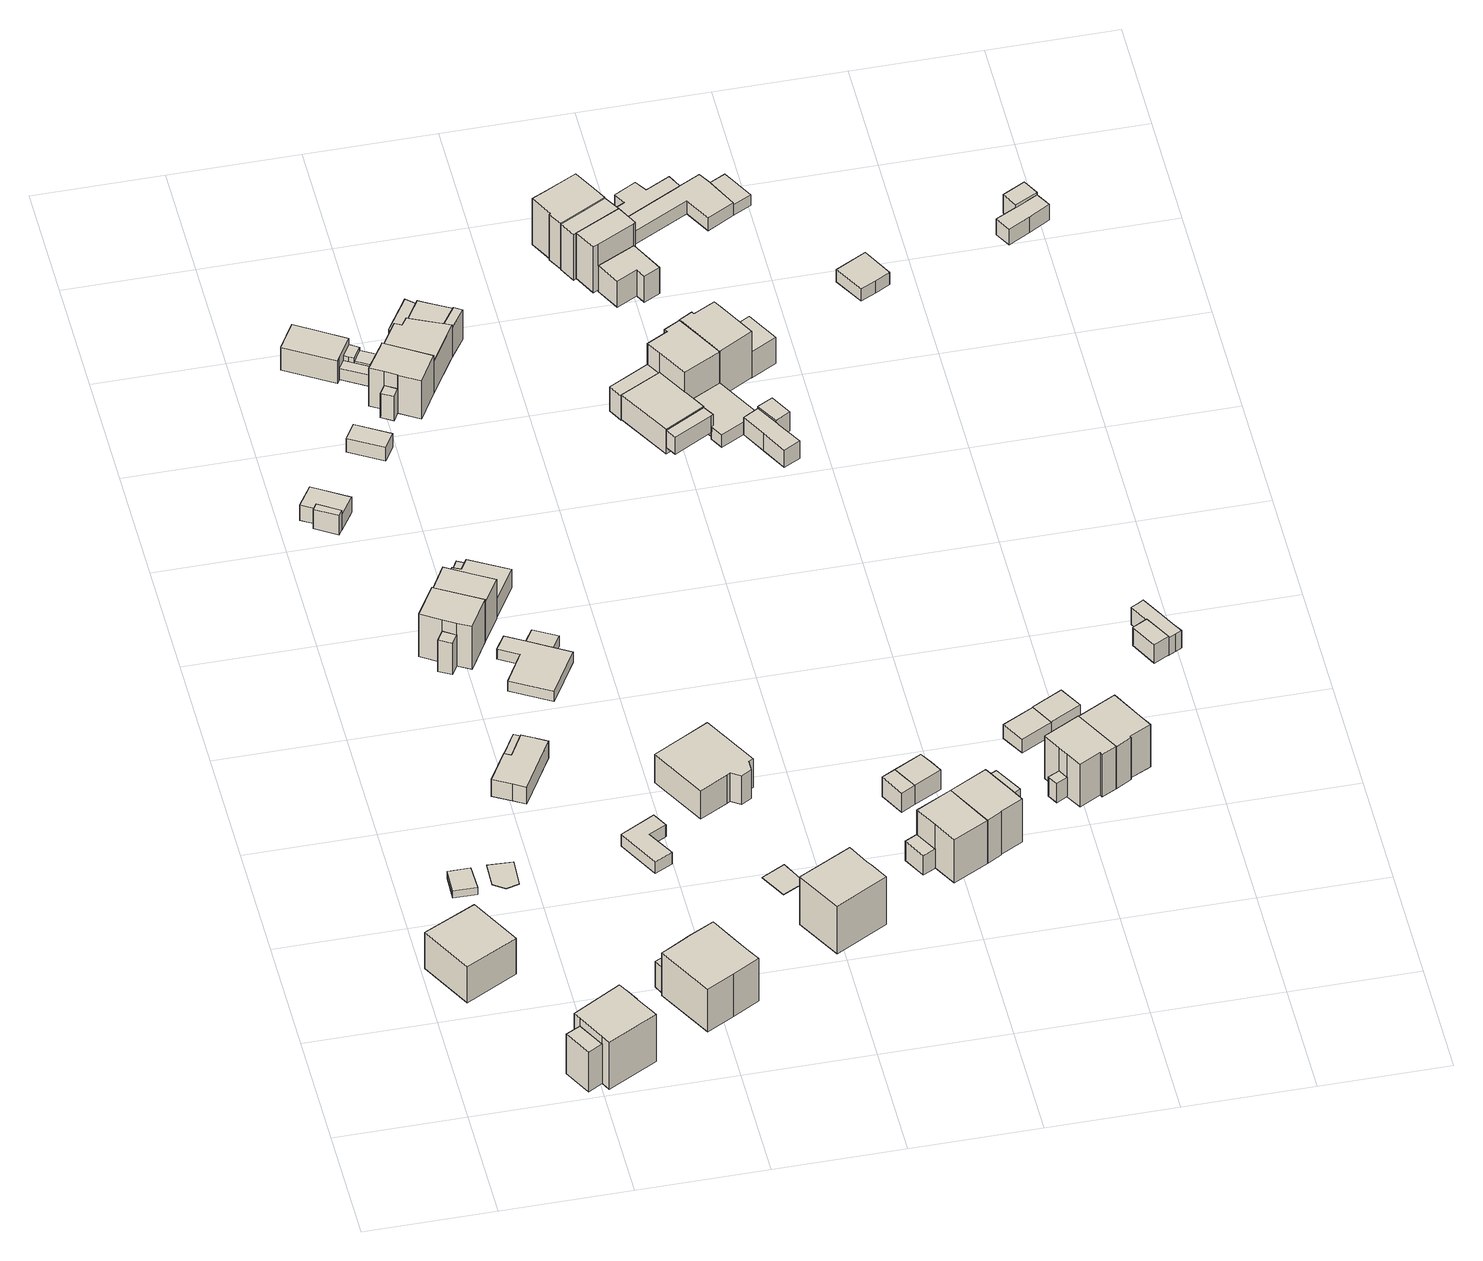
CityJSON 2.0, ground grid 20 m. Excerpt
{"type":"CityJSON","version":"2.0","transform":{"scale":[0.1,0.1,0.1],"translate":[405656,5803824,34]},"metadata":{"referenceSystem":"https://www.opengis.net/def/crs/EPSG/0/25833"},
"CityObjects":{
"building1":{"type":"Building","attributes":{"Gemeindeschluessel":"11000009","BezugspunktDach":"2200","function":"31001_1010","measuredHeight":9.15,"storeysAboveGround":1},"address":[{"country":"Germany","locality":"Berlin","thoroughfareNumber":"2","thoroughfareName":"Rainweg"}],"geometry":[{"type":"Solid","lod":"1","boundaries":[[[[0,1,2,3]],[[4,5,6,7]],[[4,7,3,2]],[[5,4,2,1]],[[6,5,1,0]],[[7,6,0,3]]]]}]},
"building2":{"type":"Building","attributes":{"Gemeindeschluessel":"11000009","BezugspunktDach":"2200","function":"51009_1610","measuredHeight":1.45,"storeysAboveGround":0},"address":[{"country":"Germany","locality":"Berlin"}],"geometry":[{"type":"Solid","lod":"1","boundaries":[[[[8,9,10,11]],[[12,13,14,15]],[[12,15,11,10]],[[13,12,10,9]],[[14,13,9,8]],[[15,14,8,11]]]]}]},
"building3":{"type":"Building","attributes":{"Gemeindeschluessel":"11000009","function":"31001_1010"},"address":[{"country":"Germany","locality":"Berlin","thoroughfareNumber":"184","thoroughfareName":"Waldstraße"}],"children":["building3-1","building3-2"]},
"building3-1":{"type":"BuildingPart","attributes":{"BezugspunktDach":"2200","measuredHeight":10.8,"storeysAboveGround":2},"parents":["building3"],"geometry":[{"type":"MultiSurface","lod":"1","boundaries":[[[16,17,18,19,20,21,22,23]],[[24,25,26,27,28,29,30,31]],[[24,31,23,22]],[[25,24,22,21]],[[26,25,21,20]],[[27,26,20,19]],[[28,27,19,18]],[[29,28,18,17]],[[32,33,17,16]],[[31,30,16,23]],[[34,30,35,29,33,32]]]}]},
"building3-2":{"type":"BuildingPart","attributes":{"BezugspunktDach":"2200","measuredHeight":7.8,"storeysAboveGround":2},"parents":["building3"],"geometry":[{"type":"Solid","lod":"1","boundaries":[[[[36,33,32,37]],[[30,29,38,39]],[[30,39,37,32]],[[38,29,33,36]],[[39,38,36,37]],[[29,30,32,33]]]]}]},
"building4":{"type":"Building","attributes":{"Gemeindeschluessel":"11000009","BezugspunktDach":"2200","function":"31001_2000","measuredHeight":7.38,"storeysAboveGround":1},"address":[{"country":"Germany","locality":"Berlin","thoroughfareNumber":"184 (1)","thoroughfareName":"Waldstraße"}],"geometry":[{"type":"Solid","lod":"1","boundaries":[[[[40,41,42,43]],[[44,45,25,24]],[[44,24,43,42]],[[45,44,42,41]],[[25,45,41,40]],[[24,25,40,43]]]]}]},
"building5":{"type":"Building","attributes":{"Gemeindeschluessel":"11000009","BezugspunktDach":"2200","function":"31001_2000","measuredHeight":0.095,"storeysAboveGround":1},"address":[{"country":"Germany","locality":"Berlin","thoroughfareNumber":"3 (1)","thoroughfareName":"Rainweg"}],"geometry":[{"type":"Solid","lod":"1","boundaries":[[[[46,47,48,49,50]],[[51,52,53,54,55]],[[51,55,50,49]],[[52,51,49,48]],[[53,52,48,47]],[[54,53,47,46]],[[55,54,46,50]]]]}]},
"building6":{"type":"Building","attributes":{"Gemeindeschluessel":"11000009","BezugspunktDach":"2200","function":"31001_1010","measuredHeight":3.62,"storeysAboveGround":1},"address":[{"country":"Germany","locality":"Berlin","thoroughfareNumber":"4A","thoroughfareName":"Rainweg"}],"geometry":[{"type":"Solid","lod":"1","boundaries":[[[[56,57,58,59,60,61,62,63,64]],[[65,66,67,68,69,70,71,72,73]],[[65,73,64,63]],[[66,65,63,62]],[[67,66,62,61]],[[68,67,61,60]],[[69,68,60,59]],[[70,69,59,58]],[[71,70,58,57]],[[72,71,57,56]],[[73,72,56,64]]]]}]},
"building7":{"type":"Building","attributes":{"Gemeindeschluessel":"11000009","BezugspunktDach":"2200","function":"51009_1610","measuredHeight":2.97,"storeysAboveGround":0},"address":[{"country":"Germany","locality":"Berlin"}],"geometry":[{"type":"Solid","lod":"1","boundaries":[[[[74,75,76,77]],[[78,79,80,81]],[[78,81,77,76]],[[79,78,76,75]],[[80,79,75,74]],[[81,80,74,77]]]]}]},
"building8":{"type":"Building","attributes":{"Gemeindeschluessel":"11000009","BezugspunktDach":"2200","function":"51009_1610","measuredHeight":3.88,"storeysAboveGround":0},"address":[{"country":"Germany","locality":"Berlin"}],"geometry":[{"type":"Solid","lod":"1","boundaries":[[[[82,83,84,85]],[[86,87,88,89]],[[86,89,85,84]],[[87,86,84,83]],[[88,87,83,82]],[[89,88,82,85]]]]}]},
"building9":{"type":"Building","attributes":{"Gemeindeschluessel":"11000009","function":"31001_1010"},"address":[{"country":"Germany","locality":"Berlin","thoroughfareNumber":"182","thoroughfareName":"Waldstraße"}],"children":["building9-1","building9-2","building9-3"]},
"building9-1":{"type":"BuildingPart","attributes":{"BezugspunktDach":"2200","measuredHeight":10.82,"storeysAboveGround":2},"parents":["building9"],"geometry":[{"type":"MultiSurface","lod":"1","boundaries":[[[90,91,92,93,94,95,96,97,98,99]],[[100,101,102,103,104,105,106,107,108,109]],[[100,109,99,98]],[[110,111,98,97]],[[102,112,110,101,97,96]],[[103,102,96,95]],[[104,103,95,94]],[[105,104,113,114,115,116,94,93]],[[106,105,93,92]],[[107,106,92,91]],[[108,107,91,90]],[[109,108,90,99]],[[101,100,117,111,110]],[[101,110,112,102]],[[116,115,114,113]]]}]},
"building9-2":{"type":"BuildingPart","attributes":{"BezugspunktDach":"2200","measuredHeight":3.33,"storeysAboveGround":2},"parents":["building9"],"geometry":[{"type":"Solid","lod":"1","boundaries":[[[[115,118,119,116]],[[120,121,114,113]],[[120,113,116,119]],[[121,120,119,118]],[[114,121,118,115]],[[114,115,116,113]]]]}]},
"building9-3":{"type":"BuildingPart","attributes":{"BezugspunktDach":"2200","measuredHeight":5.13,"storeysAboveGround":2},"parents":["building9"],"geometry":[{"type":"MultiSurface","lod":"1","boundaries":[[[111,112,122,123,124]],[[125,126,127,128,129]],[[125,129,124,123]],[[126,125,123,122]],[[127,126,122,112]],[[128,127,102,101,100,130]],[[129,128,111,124]],[[130,100,101,110,111]],[[112,110,101,102]]]}]},
"building10":{"type":"Building","attributes":{"Gemeindeschluessel":"11000009","BezugspunktDach":"2200","function":"31001_2463","measuredHeight":3.76,"storeysAboveGround":1},"address":[{"country":"Germany","locality":"Berlin","thoroughfareNumber":"18 (1)","thoroughfareName":"Rainweg"}],"geometry":[{"type":"Solid","lod":"1","boundaries":[[[[131,132,133,134,135]],[[136,137,138,139,140]],[[136,140,135,134]],[[137,136,134,133]],[[138,137,133,132]],[[139,138,132,131]],[[140,139,131,135]]]]}]},
"building11":{"type":"Building","attributes":{"Gemeindeschluessel":"11000009","function":"31001_1010"},"address":[{"country":"Germany","locality":"Berlin","thoroughfareNumber":"4","thoroughfareName":"Rainweg"}],"children":["building11-1","building11-2"]},
"building11-1":{"type":"BuildingPart","attributes":{"BezugspunktDach":"2200","measuredHeight":10.11,"storeysAboveGround":2},"parents":["building11"],"geometry":[{"type":"MultiSurface","lod":"1","boundaries":[[[141,142,143,144,145,146]],[[147,148,149,150,151,152]],[[147,152,146,145]],[[148,147,145,144]],[[149,148,144,143]],[[150,149,143,142]],[[153,154,155,156,142,141]],[[152,151,141,146]],[[151,150,156,155,154,153]]]}]},
"building11-2":{"type":"BuildingPart","attributes":{"BezugspunktDach":"2200","measuredHeight":6.22,"storeysAboveGround":2},"parents":["building11"],"geometry":[{"type":"Solid","lod":"1","boundaries":[[[[157,155,154,158]],[[151,150,159,160]],[[151,160,158,154]],[[159,150,155,157]],[[160,159,157,158]],[[150,151,154,155]]]]}]},
"building12":{"type":"Building","attributes":{"Gemeindeschluessel":"11000009","BezugspunktDach":"2200","function":"31001_2463","measuredHeight":2.25,"storeysAboveGround":1},"address":[{"country":"Germany","locality":"Berlin","thoroughfareNumber":"180 (1)","thoroughfareName":"Waldstraße"}],"geometry":[{"type":"Solid","lod":"1","boundaries":[[[[161,162,163,164,165,166,167]],[[168,169,170,171,172,173,174]],[[168,174,167,166]],[[169,168,166,165]],[[170,169,165,164]],[[171,170,164,163]],[[172,171,163,162]],[[173,172,162,161]],[[174,173,161,167]]]]}]},
"building13":{"type":"Building","attributes":{"Gemeindeschluessel":"11000009","function":"31001_1010"},"address":[{"country":"Germany","locality":"Berlin","thoroughfareNumber":"5","thoroughfareName":"Rainweg"}],"children":["building13-1","building13-2"]},
"building13-1":{"type":"BuildingPart","attributes":{"BezugspunktDach":"2200","measuredHeight":9.62,"storeysAboveGround":2},"parents":["building13"],"geometry":[{"type":"MultiSurface","lod":"1","boundaries":[[[175,176,177,178,179]],[[180,181,182,148,147]],[[180,147,179,178]],[[183,184,178,177]],[[181,180,185,186]],[[187,188,183,186,189,182,181,177,176]],[[148,182,176,175]],[[147,148,175,179]],[[186,185,184,183]],[[189,186,183,188,187]]]}]},
"building13-2":{"type":"BuildingPart","attributes":{"BezugspunktDach":"2200","measuredHeight":5.07,"storeysAboveGround":2},"parents":["building13"],"geometry":[{"type":"MultiSurface","lod":"1","boundaries":[[[188,190,191,192,193,184]],[[194,195,196,197,189,185]],[[194,185,184,193]],[[195,194,193,192]],[[196,195,192,191]],[[197,196,191,190]],[[189,197,190,188]],[[186,183,184,185]],[[189,188,183,186]]]}]},
"building14":{"type":"Building","attributes":{"Gemeindeschluessel":"11000009","BezugspunktDach":"2200","function":"51009_1610","measuredHeight":3,"storeysAboveGround":0},"address":[{"country":"Germany","locality":"Berlin"}],"geometry":[{"type":"Solid","lod":"1","boundaries":[[[[198,199,200,201]],[[202,196,195,194]],[[202,194,201,200]],[[196,202,200,199]],[[195,196,199,198]],[[194,195,198,201]]]]}]},
"building15":{"type":"Building","attributes":{"Gemeindeschluessel":"11000009","BezugspunktDach":"2200","function":"31001_2000","measuredHeight":2.06,"storeysAboveGround":1},"address":[{"country":"Germany","locality":"Berlin","thoroughfareNumber":"4 (1)","thoroughfareName":"Rainweg"}],"geometry":[{"type":"Solid","lod":"1","boundaries":[[[[203,204,205,206,207,208,209,210]],[[211,212,213,214,215,216,217,218]],[[211,218,210,209]],[[212,211,209,208]],[[213,212,208,207]],[[214,213,207,206]],[[215,214,206,205]],[[216,215,205,204]],[[217,216,204,203]],[[218,217,203,210]]]]}]},
"building16":{"type":"Building","attributes":{"Gemeindeschluessel":"11000009","BezugspunktDach":"2200","function":"51009_1611","measuredHeight":2.68,"storeysAboveGround":0},"address":[{"country":"Germany","locality":"Berlin"}],"geometry":[{"type":"Solid","lod":"1","boundaries":[[[[219,220,221,222]],[[223,224,225,226]],[[223,226,222,221]],[[224,223,221,220]],[[225,224,220,219]],[[226,225,219,222]]]]}]},
"building17":{"type":"Building","attributes":{"Gemeindeschluessel":"11000009","BezugspunktDach":"2200","function":"31001_2000","measuredHeight":2.04,"storeysAboveGround":1},"address":[{"country":"Germany","locality":"Berlin","thoroughfareNumber":"5 (1)","thoroughfareName":"Rainweg"}],"geometry":[{"type":"Solid","lod":"1","boundaries":[[[[207,227,228,208]],[[229,230,213,212]],[[229,212,208,228]],[[230,229,228,227]],[[213,230,227,207]],[[212,213,207,208]]]]}]},
"building18":{"type":"Building","attributes":{"Gemeindeschluessel":"11000009","BezugspunktDach":"2200","function":"31001_2723","measuredHeight":6.38,"storeysAboveGround":1},"address":[{"country":"Germany","locality":"Berlin","thoroughfareNumber":"16 (2)","thoroughfareName":"Rainweg"}],"geometry":[{"type":"Solid","lod":"1","boundaries":[[[[231,232,233,234,235]],[[236,237,238,239,240]],[[236,240,235,234]],[[237,236,234,233]],[[238,237,233,232]],[[239,238,232,231]],[[240,239,231,235]]]]}]},
"building19":{"type":"Building","attributes":{"Gemeindeschluessel":"11000009","BezugspunktDach":"2200","function":"51009_1610","measuredHeight":2.51,"storeysAboveGround":0},"address":[{"country":"Germany","locality":"Berlin"}],"geometry":[{"type":"Solid","lod":"1","boundaries":[[[[241,242,243,244]],[[245,246,247,248]],[[245,248,244,243]],[[246,245,243,242]],[[247,246,242,241]],[[248,247,241,244]]]]}]},
"building20":{"type":"Building","attributes":{"Gemeindeschluessel":"11000009","BezugspunktDach":"2200","function":"51009_1610","measuredHeight":3.09,"storeysAboveGround":0},"address":[{"country":"Germany","locality":"Berlin"}],"geometry":[{"type":"Solid","lod":"1","boundaries":[[[[249,250,251,252,253]],[[254,255,256,257,245]],[[254,245,253,252]],[[255,254,252,251]],[[256,255,251,250]],[[257,256,250,249]],[[245,257,249,253]]]]}]},
"building21":{"type":"Building","attributes":{"Gemeindeschluessel":"11000009","BezugspunktDach":"2200","function":"31001_1010","measuredHeight":8.21,"storeysAboveGround":1},"address":[{"country":"Germany","locality":"Berlin","thoroughfareNumber":"180","thoroughfareName":"Waldstraße"}],"geometry":[{"type":"Solid","lod":"1","boundaries":[[[[258,259,260,261,262,263,264,265,266,267]],[[268,269,270,271,272,273,274,275,276,277]],[[268,277,267,266]],[[269,268,266,265]],[[270,269,265,264]],[[271,270,264,263]],[[272,271,263,262]],[[273,272,262,261]],[[274,273,261,260]],[[275,274,260,259]],[[276,275,259,258]],[[277,276,258,267]]]]}]},
"building22":{"type":"Building","attributes":{"Gemeindeschluessel":"11000009","BezugspunktDach":"2200","function":"31001_2723","measuredHeight":2.46,"storeysAboveGround":1},"address":[{"country":"Germany","locality":"Berlin","thoroughfareNumber":"16 (1)","thoroughfareName":"Rainweg"}],"geometry":[{"type":"Solid","lod":"1","boundaries":[[[[278,279,280,281]],[[282,283,284,285]],[[282,285,281,280]],[[283,282,280,279]],[[284,283,279,278]],[[285,284,278,281]]]]}]},
"building23":{"type":"Building","attributes":{"Gemeindeschluessel":"11000009","BezugspunktDach":"2200","function":"31001_2000","measuredHeight":0.081,"storeysAboveGround":1},"address":[{"country":"Germany","locality":"Berlin","thoroughfareNumber":"178 (1)","thoroughfareName":"Waldstraße"}],"geometry":[{"type":"Solid","lod":"1","boundaries":[[[[286,287,288,289]],[[290,291,292,293]],[[290,293,289,288]],[[291,290,288,287]],[[292,291,287,286]],[[293,292,286,289]]]]}]},
"building24":{"type":"Building","attributes":{"Gemeindeschluessel":"11000009","function":"31001_1010"},"address":[{"country":"Germany","locality":"Berlin","thoroughfareNumber":"17","thoroughfareName":"Rainweg"}],"children":["building24-1","building24-2"]},
"building24-1":{"type":"BuildingPart","attributes":{"BezugspunktDach":"2200","measuredHeight":9.95,"storeysAboveGround":2},"parents":["building24"],"geometry":[{"type":"MultiSurface","lod":"1","boundaries":[[[294,295,296,297,298,299,300,301,302]],[[303,304,305,306,307,308,309,310,311]],[[303,311,302,301]],[[304,303,301,300]],[[305,304,300,299]],[[306,305,299,298]],[[307,306,298,297]],[[308,307,297,296]],[[309,308,296,295]],[[312,313,295,294]],[[311,310,294,302]],[[310,309,313,312]]]}]},
"building24-2":{"type":"BuildingPart","attributes":{"BezugspunktDach":"2200","measuredHeight":4.76,"storeysAboveGround":2},"parents":["building24"],"geometry":[{"type":"MultiSurface","lod":"1","boundaries":[[[314,313,312,315]],[[310,309,316,317]],[[310,317,315,312]],[[309,310,309,318]],[[316,309,313,314]],[[317,316,314,315]],[[318,309,310,312,313]]]}]},
"building25":{"type":"Building","attributes":{"Gemeindeschluessel":"11000009","function":"31001_1010"},"address":[{"country":"Germany","locality":"Berlin","thoroughfareNumber":"178","thoroughfareName":"Waldstraße"}],"children":["building25-1","building25-2"]},
"building25-1":{"type":"BuildingPart","attributes":{"BezugspunktDach":"2200","measuredHeight":11.08,"storeysAboveGround":2},"parents":["building25"],"geometry":[{"type":"MultiSurface","lod":"1","boundaries":[[[319,320,321,322,323,324]],[[325,326,327,328,329,330]],[[325,330,324,323]],[[326,325,331,332,333,334,335,323,322]],[[327,326,322,321]],[[328,327,321,320]],[[329,328,320,319]],[[330,329,319,324]],[[335,334,333,332,331]]]}]},
"building25-2":{"type":"BuildingPart","attributes":{"BezugspunktDach":"2200","measuredHeight":3.16,"storeysAboveGround":2},"parents":["building25"],"geometry":[{"type":"Solid","lod":"1","boundaries":[[[[333,336,337,338,334]],[[339,340,341,332,331]],[[339,331,334,338]],[[340,339,338,337]],[[341,340,337,336]],[[332,341,336,333]],[[332,333,334,331]]]]}]},
"building26":{"type":"Building","attributes":{"Gemeindeschluessel":"11000009","function":"31001_1010"},"address":[{"country":"Germany","locality":"Berlin","thoroughfareNumber":"16","thoroughfareName":"Rainweg"}],"children":["building26-1","building26-2"]},
"building26-1":{"type":"BuildingPart","attributes":{"BezugspunktDach":"2200","measuredHeight":8.31,"storeysAboveGround":2},"parents":["building26"],"geometry":[{"type":"MultiSurface","lod":"1","boundaries":[[[342,343,344,345,346,347,348,349,350,351]],[[352,353,354,355,356,357,358,306,359,305]],[[352,305,351,350]],[[353,352,350,349]],[[354,353,349,348]],[[355,354,348,347]],[[360,361,355,347,346]],[[362,360,356,346,345]],[[358,357,345,344]],[[306,358,344,343]],[[359,306,343,342]],[[305,359,342,351]],[[356,355,361,360]],[[357,356,360,362]]]}]},
"building26-2":{"type":"BuildingPart","attributes":{"BezugspunktDach":"2200","measuredHeight":5.58,"storeysAboveGround":2},"parents":["building26"],"geometry":[{"type":"MultiSurface","lod":"1","boundaries":[[[362,363,364,365,361]],[[366,367,368,357,355]],[[366,355,361,365]],[[367,366,365,364]],[[368,367,364,363]],[[357,368,363,362]],[[355,357,356,355,361]],[[361,355,356,360]],[[362,360,356,357]]]}]},
"building27":{"type":"Building","attributes":{"Gemeindeschluessel":"11000009","BezugspunktDach":"2200","function":"51009_1610","measuredHeight":5.39,"storeysAboveGround":0},"address":[{"country":"Germany","locality":"Berlin"}],"geometry":[{"type":"Solid","lod":"1","boundaries":[[[[369,370,371,372,373]],[[374,375,376,377,378]],[[374,378,373,372]],[[375,374,372,371]],[[376,375,371,370]],[[377,376,370,369]],[[378,377,369,373]]]]}]},
"building28":{"type":"Building","attributes":{"Gemeindeschluessel":"11000009","BezugspunktDach":"2200","function":"51009_1610","measuredHeight":5.76,"storeysAboveGround":0},"address":[{"country":"Germany","locality":"Berlin"}],"geometry":[{"type":"Solid","lod":"1","boundaries":[[[[379,380,381,382]],[[368,383,358,357]],[[368,357,382,381]],[[383,368,381,380]],[[358,383,380,379]],[[357,358,379,382]]]]}]},
"building29":{"type":"Building","attributes":{"Gemeindeschluessel":"11000009","function":"31001_1010"},"address":[{"country":"Germany","locality":"Berlin","thoroughfareNumber":"176","thoroughfareName":"Waldstraße"}],"children":["building29-1","building29-2"]},
"building29-1":{"type":"BuildingPart","attributes":{"BezugspunktDach":"2200","measuredHeight":9.96,"storeysAboveGround":2},"parents":["building29"],"geometry":[{"type":"MultiSurface","lod":"1","boundaries":[[[384,385,386,387,388,389]],[[390,391,392,393,394,395]],[[390,395,389,388]],[[391,390,388,387]],[[392,391,387,386]],[[393,392,386,385]],[[394,393,385,384]],[[395,396,397,384,389]],[[394,397,396,395]]]}]},
"building29-2":{"type":"BuildingPart","attributes":{"BezugspunktDach":"2200","measuredHeight":3.83,"storeysAboveGround":2},"parents":["building29"],"geometry":[{"type":"Solid","lod":"1","boundaries":[[[[398,397,396,399]],[[400,401,402,403]],[[400,403,399,396]],[[402,401,397,398]],[[403,402,398,399]],[[401,400,396,397]]]]}]},
"building30":{"type":"Building","attributes":{"Gemeindeschluessel":"11000009","BezugspunktDach":"2200","function":"31001_2000","measuredHeight":4.74,"storeysAboveGround":1},"address":[{"country":"Germany","locality":"Berlin","thoroughfareNumber":"176 (1)","thoroughfareName":"Waldstraße"}],"geometry":[{"type":"Solid","lod":"1","boundaries":[[[[404,405,406,407,408]],[[409,410,411,412,413]],[[409,413,408,407]],[[410,409,407,406]],[[411,410,406,405]],[[412,411,405,404]],[[413,412,404,408]]]]}]},
"building31":{"type":"Building","attributes":{"Gemeindeschluessel":"11000009","BezugspunktDach":"2200","function":"31001_2000","measuredHeight":4.77,"storeysAboveGround":1},"address":[{"country":"Germany","locality":"Berlin","thoroughfareNumber":"174 (1)","thoroughfareName":"Waldstraße"}],"geometry":[{"type":"Solid","lod":"1","boundaries":[[[[405,414,415,416,407]],[[417,418,419,411,409]],[[417,409,407,416]],[[418,417,416,415]],[[419,418,415,414]],[[411,419,414,405]],[[409,411,405,407]]]]}]},
"building32":{"type":"Building","attributes":{"Gemeindeschluessel":"11000009","BezugspunktDach":"2200","function":"51009_1610","measuredHeight":5,"storeysAboveGround":0},"address":[{"country":"Germany","locality":"Berlin"}],"geometry":[{"type":"Solid","lod":"1","boundaries":[[[[420,421,422,423,424]],[[425,426,427,428,429]],[[425,429,424,423]],[[426,425,423,422]],[[427,426,422,421]],[[428,427,421,420]],[[429,428,420,424]]]]}]},
"building33":{"type":"Building","attributes":{"Gemeindeschluessel":"11000009","function":"31001_1010"},"address":[{"country":"Germany","locality":"Berlin","thoroughfareNumber":"174","thoroughfareName":"Waldstraße"}],"children":["building33-1","building33-2"]},
"building33-1":{"type":"BuildingPart","attributes":{"BezugspunktDach":"2200","measuredHeight":9.92,"storeysAboveGround":2},"parents":["building33"],"geometry":[{"type":"Solid","lod":"1","boundaries":[[[[430,386,431,432,433,434,435,388]],[[436,437,438,439,440,392,441,390]],[[436,390,388,435]],[[437,436,435,434],[436,437,442,443]],[[438,437,434,433]],[[439,438,433,432]],[[440,439,432,431]],[[392,440,431,386]],[[441,392,386,430]],[[390,441,430,388]],[[442,437,436,443]]]]}]},
"building33-2":{"type":"BuildingPart","attributes":{"BezugspunktDach":"2200","measuredHeight":7.09,"storeysAboveGround":2},"parents":["building33"],"geometry":[{"type":"MultiSurface","lod":"1","boundaries":[[[442,444,445,443]],[[446,447,437,436]],[[446,436,443,445]],[[447,446,445,444]],[[437,447,444,442]],[[437,448,442,443,436]]]}]},
"building34":{"type":"Building","attributes":{"Gemeindeschluessel":"11000009","BezugspunktDach":"2200","function":"51009_1610","measuredHeight":3.3,"storeysAboveGround":0},"address":[{"country":"Germany","locality":"Berlin"}],"geometry":[{"type":"Solid","lod":"1","boundaries":[[[[449,450,451,452,453]],[[454,455,456,457,458]],[[454,458,453,452]],[[455,454,452,451]],[[456,455,451,450]],[[457,456,450,449]],[[458,457,449,453]]]]}]},
"building35":{"type":"Building","attributes":{"Gemeindeschluessel":"11000009","function":"31001_1010"},"address":[{"country":"Germany","locality":"Berlin","thoroughfareNumber":"6","thoroughfareName":"Rainweg"}],"children":["building35-1","building35-2","building35-3"]},
"building35-1":{"type":"BuildingPart","attributes":{"BezugspunktDach":"2200","measuredHeight":10.64,"storeysAboveGround":2},"parents":["building35"],"geometry":[{"type":"MultiSurface","lod":"1","boundaries":[[[459,460,461,462,463,464,465,466]],[[467,468,469,470,471,472,427,425]],[[467,425,466,465]],[[468,467,465,464]],[[469,468,464,463]],[[470,469,463,462]],[[471,470,462,461]],[[472,471,473,474,475,476,477,461,460]],[[427,472,474,478,479,480,460,459]],[[425,427,459,466]],[[477,476,475,474,473]],[[480,479,478,474]]]}]},
"building35-2":{"type":"BuildingPart","attributes":{"BezugspunktDach":"2200","measuredHeight":4.81,"storeysAboveGround":2},"parents":["building35"],"geometry":[{"type":"MultiSurface","lod":"1","boundaries":[[[481,482,480,479,483]],[[478,474,484,485,486]],[[478,486,483,479]],[[487,488,475,480,482]],[[485,484,482,481]],[[486,485,481,483]],[[478,479,480,474]],[[484,474,475,488,487]]]}]},
"building35-3":{"type":"BuildingPart","attributes":{"BezugspunktDach":"2200","measuredHeight":2.47,"storeysAboveGround":2},"parents":["building35"],"geometry":[{"type":"Solid","lod":"1","boundaries":[[[[488,489,490,491,492,493,476,475]],[[473,494,495,496,497,498,484,474]],[[494,473,476,493]],[[495,494,493,492]],[[496,495,492,491]],[[497,496,491,490]],[[498,497,490,489]],[[484,498,489,488]],[[474,475,476,473]],[[484,488,475,474]]]]}]},
"building36":{"type":"Building","attributes":{"Gemeindeschluessel":"11000009","function":"31001_1010"},"address":[{"country":"Germany","locality":"Berlin","thoroughfareNumber":"9","thoroughfareName":"Rainweg"}],"children":["building36-1","building36-2"]},
"building36-1":{"type":"BuildingPart","attributes":{"BezugspunktDach":"2200","measuredHeight":10.57,"storeysAboveGround":2},"parents":["building36"],"geometry":[{"type":"MultiSurface","lod":"1","boundaries":[[[499,500,501,502,503,504,505,506,507,508]],[[509,510,511,512,513,514,515,516,517,518]],[[509,518,508,507]],[[519,520,521,509,510,509,507,506]],[[511,510,506,505]],[[512,511,505,504]],[[513,512,504,503]],[[514,513,503,502]],[[515,514,502,501]],[[516,515,501,500]],[[517,516,500,499]],[[518,517,499,508]],[[510,509,521,520,519]]]}]},
"building36-2":{"type":"BuildingPart","attributes":{"BezugspunktDach":"2200","measuredHeight":4.59,"storeysAboveGround":2},"parents":["building36"],"geometry":[{"type":"Solid","lod":"1","boundaries":[[[[521,520,522,523]],[[524,510,509,525]],[[524,525,523,522]],[[510,524,522,520]],[[525,509,521,523]],[[509,510,520,521]]]]}]},
"building37":{"type":"Building","attributes":{"Gemeindeschluessel":"11000009","function":"31001_1010"},"address":[{"country":"Germany","locality":"Berlin","thoroughfareNumber":"8","thoroughfareName":"Rainweg"}],"children":["building37-1","building37-2","building37-3"]},
"building37-1":{"type":"BuildingPart","attributes":{"BezugspunktDach":"2200","measuredHeight":9.05,"storeysAboveGround":2},"parents":["building37"],"geometry":[{"type":"MultiSurface","lod":"1","boundaries":[[[526,527,528,529,530,531]],[[532,533,534,535,536,537]],[[533,532,530,529]],[[534,533,529,528]],[[538,539,534,528,527]],[[536,535,527,526]],[[537,536,526,531]],[[531,530,532,537]],[[535,534,539,538]]]}]},
"building37-2":{"type":"BuildingPart","attributes":{"BezugspunktDach":"2200","measuredHeight":9.05,"storeysAboveGround":2},"parents":["building37"],"geometry":[{"type":"Solid","lod":"1","boundaries":[[[[540,531,530,541,542]],[[543,532,537,544,545]],[[543,545,542,541]],[[532,543,541,530]],[[544,537,531,540]],[[545,544,540,542]],[[530,531,537,532]]]]}]},
"building37-3":{"type":"BuildingPart","attributes":{"BezugspunktDach":"2200","measuredHeight":5.08,"storeysAboveGround":2},"parents":["building37"],"geometry":[{"type":"MultiSurface","lod":"1","boundaries":[[[546,547,548,549,539,538]],[[550,551,552,553,554,555]],[[550,555,535,534]],[[551,550,539,549]],[[552,551,549,548]],[[553,552,548,547]],[[554,553,547,546]],[[555,554,546,538]],[[534,535,538,539]]]}]},
"building38":{"type":"Building","attributes":{"Gemeindeschluessel":"11000009","BezugspunktDach":"2200","function":"31001_2723","measuredHeight":4.91,"storeysAboveGround":1},"address":[{"country":"Germany","locality":"Berlin","thoroughfareNumber":"6 (1)","thoroughfareName":"Rainweg"}],"geometry":[{"type":"Solid","lod":"1","boundaries":[[[[556,557,558,559,560,561,562]],[[494,563,564,565,566,567,495]],[[494,495,562,561]],[[563,494,561,560]],[[564,563,560,559]],[[565,564,559,558]],[[566,565,558,557]],[[567,566,557,556]],[[495,567,556,562]]]]}]},
"building39":{"type":"Building","attributes":{"Gemeindeschluessel":"11000009","BezugspunktDach":"2200","function":"31001_2000","measuredHeight":5.47,"storeysAboveGround":1},"address":[{"country":"Germany","locality":"Berlin","thoroughfareNumber":"7 (1)","thoroughfareName":"Rainweg"}],"geometry":[{"type":"Solid","lod":"1","boundaries":[[[[568,569,570,571]],[[572,573,563,494]],[[572,494,571,570]],[[573,572,570,569]],[[563,573,569,568]],[[494,563,568,571]]]]}]},
"building40":{"type":"Building","attributes":{"Gemeindeschluessel":"11000009","BezugspunktDach":"2200","function":"31001_2000","measuredHeight":4.6,"storeysAboveGround":1},"address":[{"country":"Germany","locality":"Berlin","thoroughfareNumber":"172 (1)","thoroughfareName":"Waldstraße"}],"geometry":[{"type":"Solid","lod":"1","boundaries":[[[[574,575,576,577]],[[578,579,580,581]],[[578,581,577,576]],[[579,578,576,575]],[[580,579,575,574]],[[581,580,574,577]]]]}]},
"building41":{"type":"Building","attributes":{"Gemeindeschluessel":"11000009","function":"31001_1010"},"address":[{"country":"Germany","locality":"Berlin","thoroughfareNumber":"7","thoroughfareName":"Rainweg"}],"children":["building41-1","building41-2"]},
"building41-1":{"type":"BuildingPart","attributes":{"BezugspunktDach":"2200","measuredHeight":11.04,"storeysAboveGround":2},"parents":["building41"],"geometry":[{"type":"MultiSurface","lod":"1","boundaries":[[[582,583,584,585,586,587,588,589]],[[590,591,592,593,594,595,596,597]],[[590,597,589,588]],[[591,590,588,587]],[[592,591,587,586]],[[593,592,586,585]],[[598,599,585,584]],[[595,594,584,583]],[[596,595,583,582]],[[597,596,582,589]],[[594,593,599,598]]]}]},
"building41-2":{"type":"BuildingPart","attributes":{"BezugspunktDach":"2200","measuredHeight":5.13,"storeysAboveGround":2},"parents":["building41"],"geometry":[{"type":"MultiSurface","lod":"1","boundaries":[[[598,600,601,602,603,599]],[[604,605,606,607,608,609]],[[604,609,599,603]],[[605,604,603,602]],[[606,605,602,601]],[[607,606,601,600]],[[608,607,600,598]],[[609,608,594,593]],[[593,594,598,599]]]}]},
"building42":{"type":"Building","attributes":{"Gemeindeschluessel":"11000009","function":"31001_1010"},"address":[{"country":"Germany","locality":"Berlin","thoroughfareNumber":"172","thoroughfareName":"Waldstraße"}],"children":["building42-1","building42-2"]},
"building42-1":{"type":"BuildingPart","attributes":{"BezugspunktDach":"2200","measuredHeight":9.88,"storeysAboveGround":2},"parents":["building42"],"geometry":[{"type":"MultiSurface","lod":"1","boundaries":[[[610,611,612,613,614,615,616,617,618]],[[619,620,621,622,623,624,625,626,627]],[[619,627,618,617]],[[620,619,617,616]],[[621,620,616,615]],[[622,621,615,614]],[[623,622,614,613]],[[624,623,613,612]],[[625,624,612,611]],[[628,629,630,631,626,625,611,610]],[[627,626,610,618]],[[631,630,629,628]]]}]},
"building42-2":{"type":"BuildingPart","attributes":{"BezugspunktDach":"2200","measuredHeight":3.79,"storeysAboveGround":2},"parents":["building42"],"geometry":[{"type":"Solid","lod":"1","boundaries":[[[[632,629,628,633]],[[631,630,634,635]],[[631,635,633,628]],[[634,630,629,632]],[[635,634,632,633]],[[630,631,628,629]]]]}]},
"building43":{"type":"Building","attributes":{"Gemeindeschluessel":"11000009","BezugspunktDach":"2200","function":"31001_2000","measuredHeight":2.51,"storeysAboveGround":1},"address":[{"country":"Germany","locality":"Berlin","thoroughfareNumber":"9 (1)","thoroughfareName":"Rainweg"}],"geometry":[{"type":"Solid","lod":"1","boundaries":[[[[636,637,638,639,640,641,642,643]],[[644,645,646,647,648,649,513,512]],[[644,512,643,642]],[[645,644,642,641]],[[646,645,641,640]],[[647,646,640,639]],[[648,647,639,638]],[[649,648,638,637]],[[513,649,637,636]],[[512,513,636,643]]]]}]},
"building44":{"type":"Building","attributes":{"Gemeindeschluessel":"11000009","BezugspunktDach":"2200","function":"31001_2000","measuredHeight":2.89,"storeysAboveGround":1},"address":[{"country":"Germany","locality":"Berlin","thoroughfareNumber":"170 (1)","thoroughfareName":"Waldstraße"}],"geometry":[{"type":"Solid","lod":"1","boundaries":[[[[650,651,652,653]],[[654,655,656,657]],[[654,657,653,652]],[[655,654,652,651]],[[656,655,651,650]],[[657,656,650,653]]]]}]},
"building45":{"type":"Building","attributes":{"Gemeindeschluessel":"11000009","BezugspunktDach":"2200","function":"31001_2000","measuredHeight":2.49,"storeysAboveGround":1},"address":[{"country":"Germany","locality":"Berlin","thoroughfareNumber":"8 (1)","thoroughfareName":"Rainweg"}],"geometry":[{"type":"Solid","lod":"1","boundaries":[[[[658,659,660,661,662,663,637,636]],[[649,664,665,666,667,668,669,513]],[[649,513,636,637]],[[664,649,637,663]],[[665,664,663,662]],[[666,665,662,661]],[[667,666,661,660]],[[668,667,660,659]],[[669,668,659,658]],[[513,669,658,636]]]]}]},
"building46":{"type":"Building","attributes":{"Gemeindeschluessel":"11000009","function":"31001_1010"},"address":[{"country":"Germany","locality":"Berlin","thoroughfareNumber":"170","thoroughfareName":"Waldstraße"}],"children":["building46-1","building46-2"]},
"building46-1":{"type":"BuildingPart","attributes":{"BezugspunktDach":"2200","measuredHeight":9.85,"storeysAboveGround":2},"parents":["building46"],"geometry":[{"type":"MultiSurface","lod":"1","boundaries":[[[670,671,672,673,674,675,676,677]],[[678,679,680,681,682,621,683,619]],[[678,619,677,676]],[[684,685,678,679,678,676,675]],[[680,679,675,674]],[[681,680,674,673]],[[682,681,673,672]],[[621,682,672,671]],[[683,621,671,670]],[[619,683,670,677]],[[679,678,685,684]]]}]},
"building46-2":{"type":"BuildingPart","attributes":{"BezugspunktDach":"2200","measuredHeight":4.29,"storeysAboveGround":2},"parents":["building46"],"geometry":[{"type":"Solid","lod":"1","boundaries":[[[[684,686,687,688,689,685]],[[690,691,692,693,679,678]],[[690,678,685,689]],[[691,690,689,688]],[[692,691,688,687]],[[693,692,687,686]],[[679,693,686,684]],[[678,679,684,685]]]]}]},
"building47":{"type":"Building","attributes":{"Gemeindeschluessel":"11000009","BezugspunktDach":"2200","function":"51009_1610","measuredHeight":2.07,"storeysAboveGround":0},"address":[{"country":"Germany","locality":"Berlin"}],"geometry":[{"type":"Solid","lod":"1","boundaries":[[[[694,695,696,697]],[[698,699,666,665]],[[698,665,697,696]],[[699,698,696,695]],[[666,699,695,694]],[[665,666,694,697]]]]}]},
"building48":{"type":"Building","attributes":{"Gemeindeschluessel":"11000009","BezugspunktDach":"2200","function":"31001_2000","measuredHeight":4.61,"storeysAboveGround":1},"address":[{"country":"Germany","locality":"Berlin","thoroughfareNumber":"168 (1)","thoroughfareName":"Waldstraße"}],"geometry":[{"type":"Solid","lod":"1","boundaries":[[[[700,701,702,703]],[[704,705,706,707]],[[704,707,703,702]],[[705,704,702,701]],[[706,705,701,700]],[[707,706,700,703]]]]}]},
"building49":{"type":"Building","attributes":{"Gemeindeschluessel":"11000009","BezugspunktDach":"2200","function":"31001_2000","measuredHeight":2.68,"storeysAboveGround":1},"address":[{"country":"Germany","locality":"Berlin","thoroughfareNumber":"29 (2)","thoroughfareName":"Grünauer Weg"}],"geometry":[{"type":"Solid","lod":"1","boundaries":[[[[708,709,710,711,712,713]],[[714,715,716,717,718,719]],[[714,719,713,712]],[[715,714,712,711]],[[716,715,711,710]],[[717,716,710,709]],[[718,717,709,708]],[[719,718,708,713]]]]}]},
"building50":{"type":"Building","attributes":{"Gemeindeschluessel":"11000009","BezugspunktDach":"2200","function":"31001_2000","measuredHeight":3.95,"storeysAboveGround":1},"address":[{"country":"Germany","locality":"Berlin","thoroughfareNumber":"166 (2)","thoroughfareName":"Waldstraße"}],"geometry":[{"type":"Solid","lod":"1","boundaries":[[[[720,721,722,723,724,725,726,727]],[[728,729,730,731,732,733,734,735]],[[728,735,727,726]],[[729,728,726,725]],[[730,729,725,724]],[[731,730,724,723]],[[732,731,723,722]],[[733,732,722,721]],[[734,733,721,720]],[[735,734,720,727]]]]}]},
"building51":{"type":"Building","attributes":{"Gemeindeschluessel":"11000009","BezugspunktDach":"2200","function":"31001_2000","measuredHeight":3.9,"storeysAboveGround":1},"address":[{"country":"Germany","locality":"Berlin","thoroughfareNumber":"30 (1)","thoroughfareName":"Grünauer Weg"}],"geometry":[{"type":"Solid","lod":"1","boundaries":[[[[736,737,738,739,740,741,742,743]],[[744,745,746,747,748,749,750,751]],[[744,751,743,742]],[[745,744,742,741]],[[746,745,741,740]],[[747,746,740,739]],[[748,747,739,738]],[[749,748,738,737]],[[750,749,737,736]],[[751,750,736,743]]]]}]},
"building52":{"type":"Building","attributes":{"Gemeindeschluessel":"11000009","BezugspunktDach":"2200","function":"31001_2000","measuredHeight":4.79,"storeysAboveGround":1},"address":[{"country":"Germany","locality":"Berlin","thoroughfareNumber":"29 (1)","thoroughfareName":"Grünauer Weg"}],"geometry":[{"type":"Solid","lod":"1","boundaries":[[[[752,753,754,755]],[[756,746,744,757]],[[756,757,755,754]],[[746,756,754,753]],[[744,746,753,752]],[[757,744,752,755]]]]}]}
},
"vertices":[
[49,225,77],[130,268,77],[87,349,77],[5,308,77],[87,349,6],[130,268,6],[49,225,6],[5,308,6],
[112,441,20],[111,483,20],[77,483,20],[76,442,20],[77,483,6],[111,483,6],[112,441,6],[76,442,6],
[178,61,101],[201,18,101],[208,4,101],[286,46,101],[267,81,101],[259,97,101],[248,117,101],[172,73,101],[248,117,8],[259,97,8],[267,81,8],[286,46,8],[208,4,8],[201,18,8],[178,61,8],[172,73,8],[178,61,86],[201,18,86],[178,61,60],[180,58,8],
[178,5,86],[155,49,86],[178,5,8],[155,49,8],
[259,97,82],[271,103,82],[260,123,82],[248,117,82],[260,123,8],[271,103,8],
[155,445,6],[175,450,6],[177,496,6],[138,498,6],[137,457,6],[138,498,5],[177,496,5],[175,450,5],[155,445,5],[137,457,5],
[203,619,40],[221,608,40],[272,695,40],[255,705,40],[254,706,40],[236,716,40],[214,678,40],[204,684,40],[175,635,40],[204,684,7],[214,678,7],[236,716,7],[254,706,7],[255,705,7],[272,695,7],[221,608,7],[203,619,7],[175,635,7],
[214,678,38],[236,716,38],[226,722,38],[204,684,38],[226,722,8],[236,716,8],[214,678,8],[204,684,8],
[79,1209,47],[85,1219,47],[52,1240,47],[46,1230,47],[52,1240,9],[85,1219,9],[79,1209,9],[46,1230,9],
[372,93,89],[415,116,89],[457,140,89],[444,163,89],[427,195,89],[410,228,89],[368,206,89],[367,205,89],[330,184,89],[324,181,89],[330,184,5],[367,205,5],[368,206,5],[410,228,5],[427,195,5],[444,163,5],[457,140,5],[415,116,5],[372,93,5],[324,181,5],[367,205,51],[330,184,51],[368,206,51],[427,195,8],[444,163,8],[444,163,41],[427,195,41],[330,184,49],
[457,171,41],[440,202,41],[440,202,8],[457,171,8],
[358,224,51],[355,222,51],[320,205,51],[355,222,0],[358,224,0],[368,206,0],[330,184,0],[320,205,0],[330,184,42],
[52,1240,37],[85,1219,37],[107,1253,37],[53,1287,37],[31,1253,37],[53,1287,7],[107,1253,7],[85,1219,7],[52,1240,7],[31,1253,7],
[166,920,92],[185,908,92],[205,897,92],[235,948,92],[166,989,92],[136,939,92],[166,989,8],[235,948,8],[205,897,8],[185,908,8],[166,920,8],[136,939,8],[166,920,55],[166,920,70],[185,908,70],[185,908,46],
[175,892,70],[156,903,70],[175,892,8],[156,903,8],
[369,428,30],[397,442,30],[373,485,30],[400,499,30],[401,499,30],[388,523,30],[334,494,30],[388,523,7],[401,499,7],[400,499,7],[373,485,7],[397,442,7],[369,428,7],[334,494,7],
[235,948,85],[262,992,85],[227,1013,85],[192,1034,85],[166,989,85],[192,1034,8],[227,1013,8],[262,992,8],[227,1013,46],[192,1034,46],[192,1034,9],[227,1013,9],[262,992,27],[262,992,46],[262,992,9],
[296,1048,46],[237,1082,46],[226,1064,46],[213,1070,46],[213,1070,9],[226,1064,9],[237,1082,9],[296,1048,9],
[226,1064,39],[237,1082,39],[224,1089,39],[213,1070,39],[224,1089,9],
[274,892,28],[245,842,28],[305,806,28],[349,880,28],[324,895,28],[288,917,28],[259,934,28],[244,910,28],[259,934,8],[288,917,8],[324,895,8],[349,880,8],[305,806,8],[245,842,8],[274,892,8],[244,910,8],
[178,1348,32],[194,1374,32],[143,1405,32],[127,1379,32],[143,1405,5],[194,1374,5],[178,1348,5],[127,1379,5],
[337,917,28],[301,938,28],[301,938,8],[337,917,8],
[146,1520,50],[149,1526,50],[171,1562,50],[98,1608,50],[72,1565,50],[98,1608,5],[171,1562,5],[149,1526,5],[146,1520,5],[72,1565,5],
[199,1496,29],[208,1511,29],[158,1541,29],[149,1526,29],[158,1541,7],[208,1511,7],[199,1496,7],[149,1526,7],
[166,1537,38],[173,1533,38],[185,1553,38],[171,1562,38],[158,1541,38],[171,1562,7],[185,1553,7],[173,1533,7],[166,1537,7],
[457,524,63],[501,548,63],[506,551,63],[521,541,63],[537,550,63],[537,568,63],[545,572,63],[497,660,63],[453,636,63],[409,612,63],[453,636,7],[497,660,7],[545,572,7],[537,568,7],[537,550,7],[521,541,7],[506,551,7],[501,548,7],[457,524,7],[409,612,7],
[208,1511,32],[221,1532,32],[185,1553,32],[173,1533,32],[185,1553,8],[221,1532,8],[208,1511,8],[173,1533,8],
[539,345,8],[574,363,8],[553,405,8],[517,386,8],[553,405,7],[574,363,7],[539,345,7],[517,386,7],
[199,1452,81],[216,1441,81],[217,1440,81],[247,1421,81],[275,1469,81],[208,1511,81],[208,1510,81],[202,1500,81],[179,1464,81],[202,1500,6],[208,1510,6],[208,1511,6],[275,1469,6],[247,1421,6],[217,1440,6],[216,1441,6],[199,1452,6],[179,1464,6],[199,1452,54],[216,1441,54],
[208,1426,54],[190,1437,54],[208,1426,6],[190,1437,6],[216,1441,14],
[587,208,102],[669,252,102],[655,278,102],[648,290,102],[631,323,102],[548,279,102],[631,323,8],[648,290,8],[655,278,8],[669,252,8],[587,208,8],[548,279,8],[631,323,10],[648,290,10],[648,290,42],[631,323,42],[631,323,25],
[657,295,42],[667,300,42],[648,333,42],[648,333,10],[667,300,10],[657,295,10],
[246,1487,70],[275,1469,70],[317,1537,70],[304,1543,70],[286,1551,70],[256,1565,70],[247,1552,70],[237,1558,70],[221,1532,70],[208,1511,70],[221,1532,6],[237,1558,6],[247,1552,6],[256,1565,6],[286,1551,6],[304,1543,6],[317,1537,6],[246,1487,6],[286,1551,62],[256,1565,62],[304,1543,62],
[328,1578,62],[289,1600,62],[281,1605,62],[281,1605,6],[289,1600,6],[328,1578,6],
[237,1558,55],[247,1552,55],[281,1605,55],[266,1619,55],[230,1563,55],[266,1619,9],[281,1605,9],[247,1552,9],[237,1558,9],[230,1563,9],
[317,1537,64],[340,1570,64],[328,1578,64],[304,1543,64],[340,1570,6],
[762,350,95],[782,313,95],[837,342,95],[818,378,95],[799,415,95],[743,385,95],[799,415,10],[818,378,10],[837,342,10],[782,313,10],[762,350,10],[743,385,10],[743,385,47],[762,350,47],
[742,340,47],[724,375,47],[743,385,9],[762,350,9],[742,340,9],[724,375,9],
[740,472,48],[762,484,48],[751,503,48],[741,522,48],[720,511,48],[741,522,10],[751,503,10],[762,484,10],[740,472,10],[720,511,10],
[805,507,48],[795,526,48],[784,545,48],[784,545,10],[795,526,10],[805,507,10],
[525,1357,53],[589,1391,53],[582,1403,53],[576,1414,53],[513,1380,53],[576,1414,6],[582,1403,6],[589,1391,6],[525,1357,6],[513,1380,6],
[817,379,95],[860,355,95],[859,356,95],[895,375,95],[882,400,95],[857,446,95],[857,446,10],[882,400,10],[895,375,10],[859,356,10],[860,355,10],[817,379,10],[882,400,81],[857,446,81],
[900,410,81],[875,455,81],[875,455,10],[900,410,10],[882,400,60],
[582,1256,54],[642,1289,54],[645,1291,54],[635,1308,54],[572,1273,54],[635,1308,21],[645,1291,21],[642,1289,21],[582,1256,21],[572,1273,21],
[589,1391,94],[615,1344,94],[673,1375,94],[654,1410,94],[631,1451,94],[606,1437,94],[609,1432,94],[576,1414,94],[609,1432,6],[606,1437,6],[631,1451,6],[654,1410,6],[673,1375,6],[615,1344,6],[673,1375,8],[615,1344,8],[615,1344,33],[673,1375,33],[673,1375,21],[589,1391,8],[589,1391,56],[615,1344,56],
[572,1273,56],[635,1308,56],[525,1357,56],[635,1308,8],[572,1273,8],[525,1357,8],[635,1308,29],[635,1308,33],
[645,1291,33],[642,1289,33],[653,1269,33],[689,1288,33],[713,1302,33],[713,1302,8],[689,1288,8],[653,1269,8],[642,1289,8],[645,1291,8],
[498,1704,97],[496,1703,97],[508,1681,97],[546,1701,97],[581,1720,97],[570,1742,97],[551,1777,97],[522,1762,97],[503,1752,97],[479,1740,97],[503,1752,7],[522,1762,7],[551,1777,7],[570,1742,7],[581,1720,7],[546,1701,7],[508,1681,7],[496,1703,7],[498,1704,7],[479,1740,7],[522,1762,21],[522,1762,53],[503,1752,53],
[513,1778,53],[494,1769,53],[513,1778,7],[494,1769,7],
[543,1624,96],[551,1628,96],[610,1658,96],[613,1661,96],[596,1694,96],[526,1658,96],[596,1694,6],[613,1661,6],[610,1658,6],[551,1628,6],[543,1624,6],[526,1658,6],[551,1628,54],[610,1658,54],
[521,1655,96],[581,1720,96],[508,1681,96],[581,1720,6],[521,1655,6],[508,1681,6],
[571,1590,54],[603,1607,54],[611,1592,54],[636,1605,54],[610,1658,3],[636,1605,3],[611,1592,3],[603,1607,3],[571,1590,3],[551,1628,3],
[710,1249,42],[731,1209,42],[757,1223,42],[735,1262,42],[732,1268,42],[713,1302,42],[689,1288,42],[732,1268,8],[735,1262,8],[757,1223,8],[731,1209,8],[710,1249,8],
[732,1268,46],[755,1281,46],[737,1315,46],[713,1302,46],[737,1315,8],[755,1281,8],
[935,554,38],[983,580,38],[964,616,38],[915,590,38],[964,616,11],[983,580,11],[935,554,11],[915,590,11],
[633,1448,95],[673,1375,95],[727,1405,95],[694,1466,95],[688,1477,95],[654,1459,95],[652,1463,95],[631,1451,95],[652,1463,4],[654,1459,4],[688,1477,4],[694,1466,4],[727,1405,4],[673,1375,4],[633,1448,4],[631,1451,4],[727,1405,55],[694,1466,55],
[767,1427,55],[739,1478,55],[720,1467,55],[715,1477,55],[715,1477,3],[720,1467,3],[739,1478,3],[767,1427,3],[727,1405,3],[694,1466,3],
[970,468,94],[978,452,94],[992,428,94],[1025,446,94],[1027,442,94],[1050,454,94],[1029,493,94],[1011,527,94],[955,497,94],[1011,527,10],[1029,493,10],[1050,454,10],[1027,442,10],[1025,446,10],[992,428,10],[978,452,10],[970,468,10],[955,497,10],[970,468,49],[978,452,49],[978,452,11],[970,468,11],
[961,443,49],[952,459,49],[961,443,11],[952,459,11],
[581,1720,32],[706,1787,32],[695,1809,32],[657,1789,32],[645,1808,32],[611,1789,32],[621,1770,32],[570,1742,32],[621,1770,7],[611,1789,7],[645,1808,7],[657,1789,7],[695,1809,7],[706,1787,7],
[983,580,39],[1031,605,39],[1011,641,39],[964,616,39],[1011,641,10],[1031,605,10],[983,580,10],[964,616,10],
[596,1694,32],[709,1754,32],[731,1713,32],[773,1736,32],[748,1787,32],[738,1804,32],[738,1804,7],[748,1787,7],[773,1736,7],[731,1713,7],[709,1754,7],[596,1694,7],
[1029,492,93],[1050,454,93],[1075,468,93],[1074,471,93],[1108,488,93],[1097,509,93],[1071,559,93],[1011,527,93],[1071,559,10],[1097,509,10],[1108,488,10],[1074,471,10],[1075,468,10],[1029,492,10],[1097,509,53],[1071,559,53],
[1115,518,53],[1105,536,53],[1109,538,53],[1093,570,53],[1093,570,10],[1109,538,10],[1105,536,10],[1115,518,10],
[773,1736,28],[802,1751,28],[775,1801,28],[748,1787,28],[775,1801,7],[802,1751,7],
[1160,697,45],[1184,710,45],[1161,752,45],[1138,740,45],[1161,752,9],[1184,710,9],[1160,697,9],[1138,740,9],
[913,1522,32],[937,1534,32],[960,1547,32],[935,1595,32],[911,1582,32],[887,1569,32],[911,1582,8],[935,1595,8],[960,1547,8],[937,1534,8],[913,1522,8],[887,1569,8],
[1184,710,42],[1195,716,42],[1205,721,42],[1195,739,42],[1184,760,42],[1165,795,42],[1155,789,42],[1145,784,42],[1155,789,8],[1165,795,8],[1184,760,8],[1195,739,8],[1205,721,8],[1195,716,8],[1184,710,8],[1145,784,8],
[1145,1590,39],[1179,1609,39],[1212,1628,39],[1208,1635,39],[1199,1651,39],[1165,1633,39],[1164,1632,39],[1131,1615,39],[1164,1632,8],[1165,1633,8],[1199,1651,8],[1208,1635,8],[1212,1628,8],[1179,1609,8],[1145,1590,8],[1131,1615,8],
[1164,1632,44],[1199,1651,44],[1186,1676,44],[1151,1657,44],[1186,1676,8],[1151,1657,8]
]}
